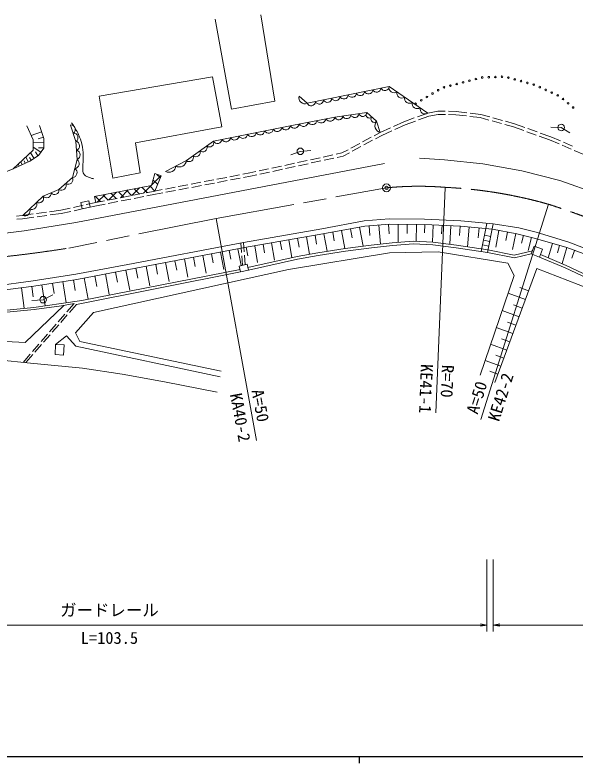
# Model space of a CAD drawing. Units: millimetres at full size, sheet at 1:1000; details may follow other scales. Extents: x 40000 to 680000, y 20000 to 380000.
# Drawn here: x 115635 to 200830, y 204000 to 317857 of the extents above; entities that cross this region are included whole.
import ezdxf
from ezdxf.enums import TextEntityAlignment as Align

# ---------------------------------------------------------------- set-up
doc = ezdxf.new("R2010")
doc.units = ezdxf.units.MM
doc.header["$LTSCALE"] = 1000
doc.header["$PDMODE"] = 32
doc.header["$PDSIZE"] = 500
doc.linetypes.add('CHAIN', pattern=[18.5, 12, -1.5, 3.5, -1.5])
for name, color, linetype, lineweight in [('M-BGD', 7, 'Continuous', 13), ('M-BMK', 2, 'CHAIN', 13), ('M-BMK-SRVR', 3, 'Continuous', 13), ('M-STR-HTXT', 7, 'Continuous', 13), ('M-TTL-BAND', 7, 'Continuous', 25)]:
    doc.layers.add(name, color=color, linetype=linetype, lineweight=lineweight)
doc.styles.add('ＭＳ ゴシック', font='')
doc.styles.get('ＭＳ ゴシック').set_extended_font_data('MS Gothic')

# ---------------------------------------------------------------- blocks, each defined once
blk = doc.blocks.new('open_arrow')
at = {"color": 0, "linetype": 'Continuous', "lineweight": -2}
blk.add_lwpolyline([(7.5, 1.25), (0, 0), (7.5, -1.25)], dxfattribs=at)

msp = doc.modelspace()

# ---------------------------------------------------------------- hatches: boundary and pattern name
at = {"layer": 'M-BGD'}
h = msp.add_hatch(dxfattribs=at)
h.set_pattern_fill('USER', color=256, style=0, pattern_type=2)
h.set_pattern_definition([(45, (136933, 291063), (-707.11, 707.11), []), (315, (136933, 291063), (707.11, 707.11), [])])
h.paths.add_polyline_path([(136933, 291063), (137884, 293378), (136887, 293710), (136389, 291903), (127748, 290241), (127918, 289308)])

# ---------------------------------------------------------------- linework, layer by layer
for p, q in [((176855, 302349), (178458, 302929)), ((178458, 302929), (179947, 303210)), ((179947, 303210), (181099, 303198)), ((181599, 303192), (182751, 303179)), ((182751, 303179), (184373, 302983)), ((184869, 302923), (186490, 302727)), ((174781, 301599), (176384, 302179)), ((177015, 301875), (178590, 302445)), ((178590, 302445), (179991, 302710)), ((179991, 302710), (181105, 302697)), ((181605, 302692), (182719, 302680)), ((182719, 302680), (184307, 302488)), ((184804, 302428), (186392, 302236)), ((186392, 302236), (187724, 301863)), ((186490, 302727), (187849, 302347)), ((188206, 301729), (189650, 301325)), ((188331, 302213), (189775, 301809)), ((171203, 299971), (172765, 300682)), ((173220, 300889), (174781, 301599)), ((173425, 300433), (174970, 301136)), ((174970, 301136), (176545, 301705)), ((190132, 301190), (191464, 300817)), ((190257, 301674), (191616, 301294)), ((191464, 300817), (193029, 300256)), ((191616, 301294), (193196, 300727)), ((198738, 300736), (197165, 300767)), ((198738, 300736), (200062, 299894)), ((119689, 300069), (118097, 299518)), ((170274, 299474), (171203, 299971)), ((170472, 299013), (171425, 299523)), ((171425, 299523), (172970, 300226)), ((193500, 300087), (194912, 299580)), ((193667, 300558), (195079, 300052)), ((195550, 299883), (197130, 299316)), ((120028, 298444), (118405, 298497)), ((119965, 299273), (119169, 298997)), ((168511, 298530), (169833, 299238)), ((168709, 298069), (170031, 298777)), ((195383, 299412), (196948, 298850)), ((196948, 298850), (198411, 298229)), ((197130, 299316), (198605, 298690)), ((199065, 298495), (200446, 297909)), ((119570, 296953), (118390, 297756)), ((120002, 297633), (119191, 297659)), ((159043, 297101), (160663, 297236)), ((165377, 296853), (166306, 297350)), ((166747, 297586), (168070, 298294)), ((166945, 297125), (168268, 297833)), ((198871, 298034), (200252, 297448)), ((200712, 297253), (202174, 296632)), ((117650, 295492), (117299, 296240)), ((118100, 295738), (117823, 296171)), ((118533, 296015), (117979, 296881)), ((119134, 296399), (118750, 297000)), ((159043, 297101), (157599, 296582)), ((160577, 295811), (162043, 296129)), ((162532, 296235), (163998, 296554)), ((162669, 295754), (164135, 296072)), ((164486, 296660), (165377, 296853)), ((164623, 296178), (165551, 296379)), ((165551, 296379), (166505, 296889)), ((116292, 294855), (116186, 295080)), ((116744, 295067), (116533, 295518)), ((117197, 295280), (117022, 295654)), ((156668, 294963), (158134, 295281)), ((158623, 295387), (160089, 295705)), ((158760, 294905), (160226, 295223)), ((160714, 295329), (162180, 295648)), ((150296, 293609), (151380, 293815)), ((151380, 293815), (152271, 294008)), ((152759, 294115), (154225, 294433)), ((152896, 293633), (154362, 293951)), ((154714, 294539), (156180, 294857)), ((154851, 294057), (156317, 294375)), ((156805, 294481), (158271, 294799)), ((144402, 292486), (145875, 292767)), ((146367, 292860), (147840, 293141)), ((146464, 292370), (147937, 292650)), ((148331, 293234), (149805, 293515)), ((148428, 292744), (149902, 293025)), ((150393, 293118), (151479, 293325)), ((151479, 293325), (152408, 293527)), ((138508, 291363), (139981, 291644)), ((140473, 291737), (141946, 292018)), ((140570, 291247), (142043, 291527)), ((142437, 292112), (143911, 292392)), ((142534, 291621), (144008, 291902)), ((144499, 291995), (145973, 292276)), ((133653, 290424), (135125, 290711)), ((135616, 290806), (136933, 291063)), ((135714, 290316), (137028, 290572)), ((136933, 291063), (138017, 291269)), ((137028, 290572), (138114, 290779)), ((138605, 290872), (140079, 291153)), ((126476, 288991), (127918, 289308)), ((127918, 289308), (129236, 289564)), ((129726, 289660), (131199, 289946)), ((129824, 289169), (131297, 289456)), ((131689, 290042), (133162, 290329)), ((131788, 289552), (133260, 289838)), ((133751, 289934), (135223, 290221)), ((120903, 287907), (122593, 288137)), ((122593, 288137), (124035, 288454)), ((124523, 288561), (125988, 288883)), ((124618, 288070), (126083, 288392)), ((126571, 288500), (128020, 288818)), ((128020, 288818), (129334, 289074)), ((115859, 287255), (116735, 287342)), ((116735, 287342), (118426, 287571)), ((116794, 286846), (118498, 287077)), ((118921, 287639), (120407, 287840)), ((118994, 287144), (120480, 287346)), ((120976, 287413), (122680, 287644)), ((122680, 287644), (124129, 287963)), ((115909, 286757), (116794, 286846)), ((170991, 285886), (171219, 282958)), ((172455, 286000), (172569, 284536)), ((173923, 286003), (173907, 283234)), ((175308, 285995), (175300, 284611)), ((176692, 285987), (176677, 283405)), ((177983, 285976), (177918, 284687)), ((179273, 285911), (179139, 283265)), ((180596, 285844), (180529, 284521)), ((186566, 281842), (187426, 286137)), ((187505, 281698), (188376, 286050)), ((163964, 284808), (164213, 283472)), ((165300, 285056), (165810, 282311)), ((166672, 285312), (166928, 283939)), ((168045, 285567), (168587, 282650)), ((169512, 285771), (169627, 284292)), ((181919, 285777), (181776, 282949)), ((183333, 285705), (183261, 284291)), ((184743, 285579), (184467, 282569)), ((186248, 285442), (186110, 283937)), ((189263, 285066), (188772, 282524)), ((190534, 284820), (190288, 283549)), ((157289, 283628), (157754, 280954)), ((158626, 283861), (158859, 282524)), ((159963, 284093), (160427, 281427)), ((161296, 284325), (161528, 282992)), ((162629, 284560), (163126, 281889)), ((187845, 283397), (186915, 283583)), ((187998, 284159), (187067, 284345)), ((191805, 284574), (191340, 282170)), ((192996, 284293), (192706, 283104)), ((194185, 284003), (193696, 281995)), ((150107, 281710), (149993, 283163)), ((150501, 281792), (150388, 283238)), ((150820, 282502), (151044, 281219)), ((152103, 282725), (152549, 280158)), ((153386, 282948), (153609, 281665)), ((154669, 283172), (155125, 280552)), ((155979, 283400), (156207, 282090)), ((187700, 282672), (186770, 282858)), ((197381, 283092), (196737, 280909)), ((198473, 282770), (198150, 281678)), ((199564, 282447), (198849, 280023)), ((144194, 281248), (144709, 278536)), ((145550, 281505), (145808, 280149)), ((146906, 281763), (147407, 279129)), ((148224, 282013), (148474, 280696)), ((149541, 282263), (150027, 279706)), ((150654, 279848), (150541, 281294)), ((200753, 282019), (200322, 280831)), ((138528, 280172), (139074, 277297)), ((139965, 280445), (140238, 279008)), ((141402, 280718), (141932, 277926)), ((142798, 280983), (143063, 279587)), ((150260, 279759), (150146, 281212)), ((149866, 279134), (125788, 274378)), ((132522, 279032), (133098, 275984)), ((134045, 279321), (134335, 277797)), ((135569, 279610), (136131, 276651)), ((137048, 279891), (137329, 278411)), ((149944, 278741), (124989, 273813)), ((126146, 277827), (126757, 274591)), ((127764, 278133), (128069, 276515)), ((129382, 278438), (129975, 275298)), ((130952, 278735), (131248, 277165)), ((119741, 276777), (120245, 273599)), ((121330, 277029), (121582, 275440)), ((122918, 277281), (123431, 274048)), ((124535, 277537), (124792, 275921)), ((116621, 276335), (117029, 273210)), ((118183, 276539), (118387, 274976)), ((193764, 275874), (192447, 276359)), ((119916, 274521), (118192, 274406)), ((119916, 274521), (121380, 275279)), ((193279, 274557), (190645, 275527)), ((124637, 273942), (123534, 272671)), ((124989, 273813), (123923, 272585)), ((192794, 273240), (191477, 273725)), ((123206, 272294), (122223, 271161)), ((123595, 272207), (122611, 271075)), ((192309, 271923), (189737, 272871)), ((191835, 270637), (190549, 271111)), ((121895, 270783), (120911, 269651)), ((122283, 270697), (121300, 269565)), ((191361, 269351), (188849, 270277)), ((120583, 269273), (119600, 268141)), ((120972, 269187), (119989, 268055)), ((119272, 267763), (118289, 266631)), ((119661, 267677), (118677, 266544)), ((190436, 266840), (187983, 267743)), ((190899, 268096), (189643, 268558)), ((117961, 266253), (116857, 264982)), ((118350, 266167), (117284, 264939)), ((189984, 265613), (188757, 266065)), ((189532, 264387), (187137, 265269)), ((189091, 263189), (187893, 263630))]:
    msp.add_line(p, q, dxfattribs=at)
for points in [[(146106, 317242), (148552, 303509), (155165, 304724), (153015, 317857)], [(158856, 305483), (160087, 304408), (172550, 306979), (178458, 302929)], [(138536, 294056), (141714, 295692), (145827, 298667), (157514, 301004), (164291, 302313), (169183, 302998), (170647, 301674), (171203, 299971)], [(109849, 292442), (112694, 293396), (115374, 294425), (118381, 297260), (118412, 298833), (117415, 300999)], [(119362, 301014), (120048, 299036), (120001, 297587), (119237, 296465), (117898, 295609), (115374, 294425)], [(116834, 287356), (119931, 290298), (122330, 291279), (124402, 293102), (125088, 295875), (124916, 298617), (124106, 301109)], [(177155, 296078), (180964, 295821), (186783, 295214), (192742, 294115), (198537, 292667), (204262, 290634), (209894, 288273), (216063, 285200), (226824, 279592)], [(73177, 284959), (81522, 284231), (89233, 283857), (98978, 283717), (105825, 283904), (110545, 284207), (117041, 285025), (124916, 286287), (171827, 295237)], [(127918, 289308), (127748, 290241), (136389, 291903), (136887, 293710), (137884, 293378), (136933, 291063)], [(72472, 276426), (80170, 275705), (85699, 275284), (91635, 274939), (96664, 274955), (101856, 275017), (107982, 275346), (112530, 275801), (118520, 276583), (125023, 277615), (132949, 279112), (150531, 282451), (162460, 284528), (168872, 285721), (172598, 286011), (177906, 285980), (183410, 285701), (188281, 285256), (191988, 284539), (194799, 283853), (199591, 282440), (206250, 280027), (211941, 277596)], [(72547, 277222), (80238, 276502), (85752, 276082), (91657, 275739), (96657, 275755), (101830, 275817), (107921, 276144), (112439, 276596), (118405, 277375), (124886, 278403), (132800, 279898), (150388, 283238), (162318, 285316), (168768, 286515), (172569, 286811), (177928, 286780), (183466, 286500), (188376, 286050), (192276, 285477), (194940, 284807), (199863, 283264), (206593, 280686), (212191, 278136)], [(151051, 279402), (158545, 281075), (161681, 281661), (165853, 282318), (169834, 282802), (173020, 283161), (176263, 283428), (179222, 283260), (182824, 282821), (187573, 282092), (191595, 281323), (194348, 281952)], [(151138, 279012), (158625, 280683), (161749, 281267), (165908, 281921), (169881, 282404), (173059, 282763), (176268, 283028), (179186, 282861), (182769, 282425), (187505, 281698), (191603, 280914), (194176, 281502)], [(147007, 263657), (125493, 268166), (124849, 269475), (127570, 272580), (157228, 279120), (172592, 281632), (180000, 281796), (190585, 280090), (191567, 278221), (186379, 263055)], [(195597, 281386), (199504, 279749), (206094, 276641), (211776, 273629), (218690, 269844), (224130, 266441), (227360, 264378)], [(195443, 281017), (199341, 279383), (205915, 276283), (211586, 273277), (218487, 269499), (223916, 266103), (227128, 264052)], [(188628, 261933), (195008, 279249), (202883, 276219), (209161, 273212), (216319, 269532), (221156, 266728), (226624, 262630), (224584, 258884), (219443, 254140)], [(72218, 273287), (77930, 272691), (83768, 272263), (88447, 271940), (94397, 271693), (100472, 271693), (106311, 271927), (111774, 272349), (118530, 273004), (122709, 273593), (124637, 273942)], [(72255, 273635), (77961, 273040), (83793, 272612), (88466, 272290), (94404, 272043), (100465, 272043), (106291, 272277), (111743, 272697), (118489, 273352), (122654, 273938), (125788, 274378)], [(81855, 271240), (96051, 269953), (108109, 268785), (114262, 268177), (117199, 268013), (123073, 273659)], [(121813, 267697), (123475, 269040), (124877, 267435), (146831, 262797)], [(78156, 267429), (87410, 267336), (91289, 267195), (98720, 266658), (108114, 265863), (118006, 264866), (125924, 264099), (131929, 263188), (138379, 262043), (146394, 260454)]]:
    msp.add_lwpolyline(points, dxfattribs=at)
for points in [[(128446, 305521), (145707, 308450), (147078, 300847), (133992, 298370), (134661, 293852), (130502, 293027)], [(125868, 288345), (127064, 288608), (126851, 289578), (125654, 289315)], [(194176, 281502), (195443, 281017), (195894, 282198), (194627, 282683)], [(149944, 278741), (151138, 279012), (150935, 279911), (149741, 279641)], [(121813, 267697), (123122, 267627), (123041, 266095), (121732, 266164)]]:
    msp.add_lwpolyline(points, close=True, dxfattribs=at)
for centre, radius in [((189708, 308443), 125), ((182837, 307346), 125), ((183805, 307597), 125), ((184773, 307847), 125), ((185742, 308098), 125), ((186710, 308348), 125), ((187709, 308383), 125), ((188708, 308413), 125), ((190689, 308322), 125), ((191653, 308055), 125), ((192617, 307788), 125), ((193580, 307522), 125), ((180012, 306406), 125), ((180901, 306846), 125), ((181869, 307096), 125), ((194544, 307255), 125), ((195465, 306871), 125), ((196374, 306455), 125), ((178295, 305381), 125), ((179153, 305894), 125), ((197284, 306038), 125), ((198193, 305622), 125), ((199008, 305057), 125), ((176578, 304355), 125), ((177436, 304868), 125), ((199774, 304415), 125), ((200540, 303772), 125), ((198738, 300736), 500), ((159043, 297101), 500), ((119916, 274521), 500)]:
    msp.add_circle(centre, radius, dxfattribs=at)
for centre, radius, start, end in [((169403, 306488), 655, 205.33037, 357.97731), ((170649, 306745), 655, 205.33037, 357.97731), ((171895, 307002), 655, 205.33037, 357.97731), ((173289, 306791), 763, 165.73668, 305.40273), ((159746, 305260), 918, 165.93409, 291.79683), ((163171, 305202), 655, 205.33037, 357.97731), ((164418, 305459), 655, 205.33037, 357.97731), ((165664, 305716), 655, 205.33037, 357.97731), ((166910, 305974), 655, 205.33037, 357.97731), ((168156, 306231), 655, 205.33037, 357.97731), ((174471, 305981), 763, 165.73668, 305.40273), ((175653, 305171), 763, 165.73668, 305.40273), ((160679, 304688), 655, 205.33037, 357.97731), ((161925, 304945), 655, 205.33037, 357.97731), ((176834, 304361), 763, 165.73668, 305.40273), ((168553, 303043), 631, 199.97551, 355.97803), ((169545, 302662), 494, 137.13764, 318.6191), ((178016, 303551), 763, 165.73668, 305.40273), ((160860, 301881), 726, 209.08739, 352.77158), ((162215, 302142), 726, 209.08739, 352.77158), ((163571, 302404), 726, 209.08739, 352.77158), ((164884, 302528), 631, 199.97551, 355.97803), ((166107, 302700), 631, 199.97551, 355.97803), ((167330, 302871), 631, 199.97551, 355.97803), ((170277, 302000), 494, 137.13764, 318.6191), ((124138, 300431), 679, 303.3102, 92.69813), ((155530, 300800), 688, 207.19436, 355.41816), ((156828, 301059), 688, 207.19436, 355.41816), ((158149, 301357), 726, 209.08739, 352.77158), ((159505, 301619), 726, 209.08739, 352.77158), ((171450, 300994), 1052, 139.74378, 256.43418), ((124543, 299184), 679, 303.3102, 92.69813), ((149036, 299501), 688, 207.19436, 355.41816), ((150335, 299761), 688, 207.19436, 355.41816), ((151634, 300021), 688, 207.19436, 355.41816), ((152932, 300280), 688, 207.19436, 355.41816), ((154231, 300540), 688, 207.19436, 355.41816), ((124738, 297917), 722, 291.46578, 75.68689), ((145223, 298419), 653, 229.41027, 22.36006), ((146439, 298982), 688, 207.19436, 355.41816), ((147738, 299242), 688, 207.19436, 355.41816), ((124823, 296547), 722, 291.46578, 75.68689), ((143167, 296931), 653, 229.41027, 22.36006), ((144195, 297675), 653, 229.41027, 22.36006), ((142138, 296187), 653, 229.41027, 22.36006), ((124664, 295244), 760, 276.11837, 56.11229), ((140668, 295771), 1048, 238.77674, 355.69355), ((124321, 293858), 760, 276.11837, 56.11229), ((139079, 294953), 1048, 238.77674, 355.69355), ((123735, 292816), 726, 239.47259, 23.20354), ((122699, 291905), 726, 239.47259, 23.20354), ((120466, 290700), 670, 216.94317, 7.55487), ((121666, 291191), 670, 216.94317, 7.55487), ((118206, 289013), 757, 243.37135, 23.69127), ((119238, 289994), 757, 243.37135, 23.69127), ((117173, 288032), 757, 243.37135, 23.69127)]:
    msp.add_arc(centre, radius, start, end, dxfattribs=at)
msp.add_open_spline([(124242, 301452), (124778, 300648), (124970, 300393), (125301, 299644), (125539, 299106), (125672, 298798), (125815, 298227), (125988, 297537), (126010, 297130), (126033, 296420), (126056, 295714), (125959, 295319), (125971, 294613), (125976, 294307), (125932, 294122), (126033, 293834), (126106, 293625), (126194, 293508), (126376, 293382), (126631, 293205), (126817, 293179), (127108, 293070), (127301, 292998), (127367, 292975), (127607, 292899)], degree=3, knots=[0, 0, 0, 0, 1, 1, 1, 2, 2, 2, 3, 3, 3, 4, 4, 4, 5, 5, 5, 6, 6, 6, 7, 7, 7, 8, 8, 8, 8], dxfattribs=at)
at = {"layer": 'M-BMK'}
for q in [(172155, 291545), (123815, 282377)]:
    msp.add_line((146241, 286884), q, dxfattribs=at)
for centre, radius, start, end in [((177047, 241785), 50000, 85.36641, 95.61558), ((177704, 221703), 70000, 74.1774, 87.22995), ((150521, 146365), 150000, 59.02722, 72.03365), ((92339, 479885), 200000, 275.50269, 279.05465)]:
    msp.add_arc(centre, radius, start, end, dxfattribs=at)
at = {"layer": 'M-BMK-SRVR'}
msp.add_circle((172155, 291545), 600, dxfattribs=at)
msp.add_point((172155, 291545), dxfattribs=at)
at = {"layer": 'M-STR-HTXT'}
for p, q in [((181087, 291621), (179650, 257283)), ((196790, 289051), (186479, 256266)), ((146241, 286884), (152363, 253066)), ((187426, 235000), (187426, 224000)), ((188376, 235000), (188376, 224000)), ((72472, 225000), (187426, 225000)), ((188376, 225000), (231413, 225000))]:
    msp.add_line(p, q, dxfattribs=at)
at = {"layer": 'M-TTL-BAND'}
for p, q in [((40000, 205000), (579000, 205000)), ((168000, 205000), (168000, 204000))]:
    msp.add_line(p, q, dxfattribs=at)

# ---------------------------------------------------------------- block references
at = {"layer": 'M-STR-HTXT', "xscale": 133, "yscale": 133, "rotation": 180}
msp.add_blockref('open_arrow', (187426, 225000), dxfattribs=at)
at = {"layer": 'M-STR-HTXT', "xscale": 133, "yscale": 133}
msp.add_blockref('open_arrow', (188376, 225000), dxfattribs=at)

# ---------------------------------------------------------------- texts
at = {"layer": 'M-STR-HTXT', "style": 'ＭＳ ゴシック'}
for s, rotation, p in [('KE41-1', 267.845, (178159, 260987)), ('R=70', 267.845, (181407, 262109)), ('KE42-2', 72.542, (189516, 259702)), ('A=50', 72.542, (185894, 259632)), ('KA40-2', 280.501, (149916, 256608)), ('A=50', 280.501, (152966, 258404))]:
    msp.add_text(s, height=1833, rotation=rotation, dxfattribs=at).set_placement(p, align=Align.MIDDLE_CENTER)
msp.add_text('ガードレール', height=1833, dxfattribs=at).set_placement((129999, 227277), align=Align.MIDDLE_CENTER)
msp.add_text('L=103.5', height=1833, dxfattribs=at).set_placement((129999, 221585), align=Align.BOTTOM_CENTER)

doc.saveas('drawing.dxf')
